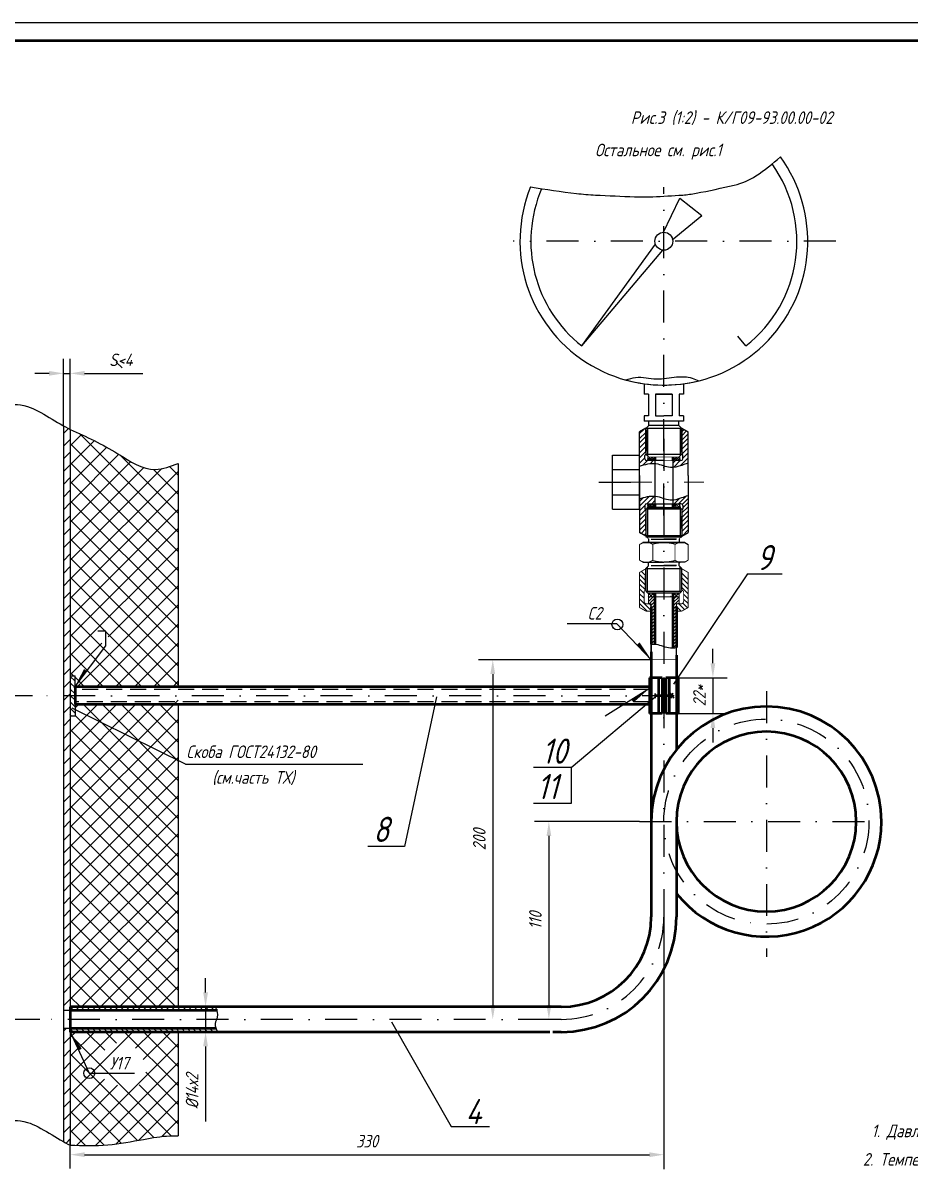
# Model space of a CAD drawing. Header units: inches. Extents: x 2365 to 4303, y 140 to 737.
# Drawn here: x 3893.4 to 4140, y 418 to 736.7 of the extents above; entities that cross this region are included whole.
import ezdxf

# ---------------------------------------------------------------- set-up
doc = ezdxf.new("R2010")
doc.units = ezdxf.units.IN
doc.header["$LTSCALE"] = 0.7
doc.header["$MEASUREMENT"] = 0
doc.linetypes.add('DASHDOT', pattern=[25.4, 12.7, -6.35, 0, -6.35])
doc.linetypes.add('HIDDEN', pattern=[9.525, 6.35, -3.175])
doc.styles.get("Standard").update_dxf_attribs({"font": 'romand.shx', "width": 0.8, "oblique": 15, "height": 3.5})
doc.dimstyles.get("Standard").update_dxf_attribs({"dimtxt": 3.5, "dimasz": 4, "dimexe": 4, "dimexo": 0, "dimgap": 2, "dimtad": 1, "dimdec": 0, "dimdsep": 46, "dimtxsty": 'Standard', "dimcen": 0.09, "dimadec": 0, "dimazin": 0, "dimtfac": 1, "dimtdec": 0, "dimtmove": 0, "dimatfit": 3, "dimfxl": 0, "dimtolj": 1, "dimtzin": 0, "dimlwd": 25, "dimlwe": 25, "dimarcsym": 0})

# ---------------------------------------------------------------- blocks, each defined once
blk = doc.blocks.new('*X142')
at = {"color": 0}
for p, q in [((599.41, 872.86), (600.06, 873.51)), ((611.41, 872.29), (612.63, 873.51)), ((599.41, 869.72), (601.41, 871.72)), ((599.41, 866.58), (601.41, 868.58)), ((611.41, 869.15), (613.41, 871.15)), ((611.41, 866.01), (613.41, 868.01)), ((599.41, 863.43), (601.41, 865.43)), ((599.41, 860.29), (601.41, 862.29)), ((611.41, 862.86), (613.41, 864.86)), ((611.41, 859.72), (613.41, 861.72)), ((599.41, 857.15), (601.41, 859.15)), ((599.41, 854.01), (601.41, 856.01)), ((611.41, 856.58), (613.41, 858.58)), ((611.41, 853.43), (613.41, 855.43)), ((599.41, 850.86), (601.41, 852.86)), ((599.41, 847.72), (601.41, 849.72)), ((611.41, 850.29), (613.41, 852.29)), ((611.41, 847.15), (613.41, 849.15)), ((601.06, 846.22), (601.41, 846.58))]:
    blk.add_line(p, q, dxfattribs=at)
blk = doc.blocks.new('*D162')
at = {"color": 0, "lineweight": 25}
for p, q in [((3944.15, 467.15), (3944.15, 471.15)), ((3947.57, 463.15), (3940.15, 463.15)), ((3944.15, 463.15), (3944.15, 456.15)), ((3947.6, 456.15), (3940.15, 456.15)), ((3944.15, 452.15), (3944.15, 431.26))]:
    blk.add_line(p, q, dxfattribs=at)
for points in [[(3943.48, 467.15), (3944.81, 467.15), (3944.15, 463.15)], [(3943.48, 452.15), (3944.81, 452.15), (3944.15, 456.15)]]:
    blk.add_solid(points, dxfattribs=at)
at = {"layer": 'DEFPOINTS', "color": 0, "lineweight": 25}
for p in [(3947.57, 463.15), (3944.15, 456.15), (3947.6, 456.15)]:
    blk.add_point(p, dxfattribs=at)
at = {"color": 0, "lineweight": 25, "insert": (3940.4, 439.7), "char_height": 3.5, "attachment_point": 5, "rotation": 90}
blk.add_mtext('\\A1;%%C14х2', dxfattribs=at)
blk = doc.blocks.new('*D168')
at = {"color": 0, "lineweight": 25}
for p, q in [((3904.64, 624.66), (3904.64, 643.25)), ((3906.53, 623.68), (3906.53, 643.25)), ((3900.64, 639.25), (3896.64, 639.25)), ((3904.64, 639.25), (3906.53, 639.25)), ((3910.53, 639.25), (3926.67, 639.25))]:
    blk.add_line(p, q, dxfattribs=at)
for points in [[(3900.64, 639.92), (3900.64, 638.59), (3904.64, 639.25)], [(3910.53, 639.92), (3910.53, 638.59), (3906.53, 639.25)]]:
    blk.add_solid(points, dxfattribs=at)
at = {"layer": 'DEFPOINTS', "color": 0, "lineweight": 25}
for p in [(3906.53, 639.25), (3904.64, 624.66), (3906.53, 623.68)]:
    blk.add_point(p, dxfattribs=at)
at = {"color": 0, "lineweight": 25, "insert": (3920.6, 643), "char_height": 3.5, "attachment_point": 5}
blk.add_mtext('\\A1;S<4', dxfattribs=at)
blk = doc.blocks.new('*D170')
at = {"color": 0, "lineweight": 25}
for p, q in [((3896, 549.65), (3885.99, 549.65)), ((3889.99, 545.65), (3889.99, 463.65)), ((3898.11, 459.65), (3885.99, 459.65))]:
    blk.add_line(p, q, dxfattribs=at)
for points in [[(3889.33, 545.65), (3890.66, 545.65), (3889.99, 549.65)], [(3889.33, 463.65), (3890.66, 463.65), (3889.99, 459.65)]]:
    blk.add_solid(points, dxfattribs=at)
at = {"layer": 'DEFPOINTS', "color": 0, "lineweight": 25}
for p in [(3896, 549.65), (3889.99, 459.65), (3898.11, 459.65)]:
    blk.add_point(p, dxfattribs=at)
at = {"color": 0, "lineweight": 25, "insert": (3886.24, 504.65), "char_height": 3.5, "attachment_point": 5, "rotation": 90}
blk.add_mtext('\\A1;180*', dxfattribs=at)
blk = doc.blocks.new('*D171')
at = {"color": 0, "lineweight": 25}
for p, q in [((4085.17, 558.65), (4085.17, 562.65)), ((4075.54, 554.65), (4089.17, 554.65)), ((4085.17, 554.65), (4085.17, 544.65)), ((4075.54, 544.65), (4089.17, 544.65)), ((4085.17, 540.65), (4085.17, 536.65))]:
    blk.add_line(p, q, dxfattribs=at)
for points in [[(4084.5, 558.65), (4085.83, 558.65), (4085.17, 554.65)], [(4084.5, 540.65), (4085.83, 540.65), (4085.17, 544.65)]]:
    blk.add_solid(points, dxfattribs=at)
at = {"layer": 'DEFPOINTS', "color": 0, "lineweight": 25}
for p in [(4075.54, 554.65), (4075.54, 544.65), (4085.17, 544.65)]:
    blk.add_point(p, dxfattribs=at)
at = {"color": 0, "lineweight": 25, "insert": (4081.42, 549.65), "char_height": 3.5, "attachment_point": 5, "rotation": 90}
blk.add_mtext('\\A1;22*', dxfattribs=at)
blk = doc.blocks.new('*D176')
at = {"color": 0, "lineweight": 25}
for p, q in [((4064.74, 514.65), (4035.57, 514.65)), ((4039.57, 510.65), (4039.57, 463.65)), ((4043.03, 459.65), (4035.57, 459.65))]:
    blk.add_line(p, q, dxfattribs=at)
for points in [[(4038.91, 510.65), (4040.24, 510.65), (4039.57, 514.65)], [(4038.91, 463.65), (4040.24, 463.65), (4039.57, 459.65)]]:
    blk.add_solid(points, dxfattribs=at)
at = {"layer": 'DEFPOINTS', "color": 0, "lineweight": 25}
for p in [(4064.74, 514.65), (4039.57, 459.65), (4043.03, 459.65)]:
    blk.add_point(p, dxfattribs=at)
at = {"color": 0, "lineweight": 25, "insert": (4035.82, 487.15), "char_height": 3.5, "attachment_point": 5, "rotation": 90}
blk.add_mtext('\\A1;110', dxfattribs=at)

msp = doc.modelspace()

# ---------------------------------------------------------------- hatches: boundary and pattern name
at = {"lineweight": 25}
h = msp.add_hatch(dxfattribs=at)
h.set_pattern_fill('ANSI31', color=256, scale=20, style=0)
h.set_pattern_definition([(45, (2223.0474, -634.7947), (-1.767767, 1.767767), [])])
edge = h.paths.add_edge_path()
edge.add_spline(control_points=[(3906.53, 623.68), (3905.93, 623.96), (3905.3, 624.29), (3904.64, 624.66)], knot_values=[104.934105, 104.934105, 104.934105, 104.934105, 108.256485, 108.256485, 108.256485, 108.256485], degree=3, periodic=0)
edge.add_line((3904.64, 624.66), (3904.64, 462.15))
edge.add_line((3904.64, 462.15), (3906.41, 462.15))
edge.add_line((3906.41, 462.15), (3906.53, 462.27))
edge.add_line((3906.53, 462.27), (3906.53, 623.68))
edge = h.paths.add_edge_path()
edge.add_line((3906.53, 457.05), (3906.43, 457.15))
edge.add_line((3906.43, 457.15), (3904.64, 457.15))
edge.add_line((3904.64, 457.15), (3904.64, 425.66))
edge.add_spline(control_points=[(3904.64, 425.66), (3905.3, 425.29), (3905.93, 424.96), (3906.53, 424.69)], knot_values=[104.934105, 104.934105, 104.934105, 104.934105, 108.256485, 108.256485, 108.256485, 108.256485], degree=3, periodic=0)
edge.add_line((3906.53, 424.69), (3906.53, 457.05))

# ---------------------------------------------------------------- linework, layer by layer
for p, q in [((4303.17, 736.67), (3463.17, 736.67)), ((4071.36, 678.33), (4075.97, 687.94)), ((4075.97, 687.94), (4082.07, 683.17)), ((4073.84, 676.39), (4082.07, 683.17)), ((4048.74, 646.89), (4069.17, 675.15)), ((4048.74, 646.89), (4071.28, 673.5)), ((4094.32, 646.89), (4092.07, 649.55)), ((4067.28, 633.45), (4066.03, 633.45)), ((4069.24, 633.45), (4069.24, 627.43)), ((4069.24, 633.45), (4073.82, 633.45)), ((4073.82, 633.45), (4069.24, 633.45)), ((4073.82, 633.45), (4073.82, 627.43)), ((4077.03, 633.45), (4075.78, 633.45)), ((4067.28, 627.45), (4066.03, 627.45)), ((4077.03, 625.99), (4066.03, 625.99)), ((4067.33, 624.74), (4066.53, 623.94)), ((4067.33, 624.74), (4067.33, 625.99)), ((4075.73, 625.99), (4067.33, 625.99)), ((4075.73, 624.74), (4067.33, 624.74)), ((4069.24, 627.43), (4071.53, 627.43)), ((4073.82, 627.43), (4071.53, 627.43)), ((4075.73, 624.74), (4075.73, 625.99)), ((4075.73, 624.74), (4076.53, 623.94)), ((4077.03, 627.45), (4075.78, 627.45)), ((4066.53, 623.99), (4076.53, 623.99)), ((4066.53, 623.94), (4066.53, 616.74)), ((4066.53, 623.94), (4066.53, 616.74)), ((4067.03, 623.19), (4067.03, 617.24)), ((4076.53, 623.94), (4076.53, 616.74)), ((4076.53, 623.94), (4076.53, 616.74)), ((4057.28, 601.49), (4057.28, 616.49)), ((4064.78, 601.49), (4064.78, 616.49)), ((4066.35, 616.56), (4066.53, 616.74)), ((4067.33, 615.99), (4066.53, 616.79)), ((4066.53, 616.79), (4076.53, 616.79)), ((4071.53, 614.99), (4066.78, 614.99)), ((4075.73, 615.99), (4076.53, 616.79)), ((4076.71, 616.56), (4076.48, 616.79)), ((4076.5, 616.77), (4076.53, 616.79)), ((4066.35, 601.42), (4066.53, 601.24)), ((4071.53, 601.99), (4066.78, 601.99)), ((4067.02, 601.96), (4076.02, 601.96)), ((4067.03, 601.49), (4067.03, 593.99)), ((4076.03, 601.49), (4076.03, 593.99)), ((4076.71, 601.42), (4076.48, 601.19)), ((4067.03, 593.49), (4067.05, 593.49)), ((4067.03, 593.49), (4067.05, 593.49)), ((4067.28, 593.24), (4067.28, 592.24)), ((4067.97, 593.15), (4071.53, 593.15)), ((4068.21, 593.15), (4074.95, 593.15)), ((4075.09, 593.15), (4071.53, 593.15)), ((4075.78, 593.24), (4075.78, 592.24)), ((4076.03, 593.49), (4076.01, 593.49)), ((4071.53, 592.24), (4065.73, 592.24)), ((4071.53, 592.24), (4077.33, 592.24)), ((4076.42, 592.24), (4076.28, 592.24)), ((4065.73, 586.74), (4071.53, 586.74)), ((4067.28, 585.74), (4067.28, 586.74)), ((4077.33, 586.74), (4071.53, 586.74)), ((4075.78, 585.74), (4075.78, 586.74)), ((4076.42, 586.74), (4076.28, 586.74)), ((4067.28, 585.74), (4066.53, 584.99)), ((4066.53, 579.74), (4066.53, 584.99)), ((4066.53, 584.99), (4076.52, 584.99)), ((4067.03, 585.49), (4067.05, 585.49)), ((4067.03, 579.24), (4067.03, 585.49)), ((4067.03, 585.49), (4067.05, 585.49)), ((4067.03, 578.71), (4067.03, 584.99)), ((4067.97, 585.83), (4071.53, 585.83)), ((4068.21, 585.83), (4074.95, 585.83)), ((4075.09, 585.83), (4071.53, 585.83)), ((4075.78, 585.74), (4076.53, 584.99)), ((4076.03, 585.49), (4076.01, 585.49)), ((4076.03, 579.25), (4076.03, 585.49)), ((4076.03, 578.71), (4076.03, 585.49)), ((4076.03, 579.24), (4076.03, 584.99)), ((4076.53, 579.74), (4076.53, 584.99)), ((4066.52, 578.71), (4067.02, 578.21)), ((4067.02, 578.24), (4076.02, 578.24)), ((4067.02, 578.24), (4076.02, 578.24)), ((4067.02, 578.24), (4076.02, 578.24)), ((4067.02, 578.24), (4076.02, 578.24)), ((4067.02, 578.24), (4076.02, 578.24)), ((4067.02, 578.24), (4076.02, 578.24)), ((4067.02, 578.24), (4076.02, 578.24)), ((4067.02, 578.21), (4076.02, 578.21)), ((4067.02, 578.21), (4076.02, 578.21)), ((4067.02, 578.21), (4076.02, 578.21)), ((4067.02, 578.21), (4076.02, 578.21)), ((4067.02, 578.21), (4076.02, 578.21)), ((4076.52, 578.71), (4076.02, 578.21)), ((4058.48, 569.58), (4044.67, 569.58)), ((4068.11, 559.54), (4058.48, 569.58)), ((3907.63, 551.8), (3916.44, 563.48)), ((4067.54, 551.68), (4055.2, 543.99)), ((3906.37, 456.39), (3911.76, 444.73)), ((3911.76, 444.73), (3924.35, 444.73))]:
    msp.add_line(p, q)
at = {"lineweight": 50}
for p, q in [((4298.17, 731.67), (3483.17, 731.67)), ((4066.53, 593.99), (4076.53, 593.99)), ((4069.03, 578.21), (4069.03, 563.97)), ((4074.03, 578.21), (4074.03, 562.93)), ((4068.03, 574.48), (4068.03, 563.98)), ((4075.03, 574.48), (4075.03, 563.07)), ((4068.03, 561.81), (4068.03, 514.65)), ((4075.03, 560.9), (4075.03, 534.62)), ((4067.54, 554.65), (4067.54, 544.65)), ((4071.04, 554.65), (4067.54, 554.65)), ((4075.54, 554.65), (4072.04, 554.65)), ((4075.54, 554.65), (4075.54, 544.65)), ((3907.87, 552.08), (3907.87, 547.19)), ((3991.46, 552.15), (3907.89, 552.15)), ((4067.54, 552.15), (3989.53, 552.15)), ((4073.77, 549.65), (4069.16, 549.65)), ((3991.46, 547.15), (3907.89, 547.15)), ((4067.54, 547.15), (3991.08, 547.15)), ((4071.04, 544.65), (4067.54, 544.65)), ((4075.54, 544.65), (4072.04, 544.65)), ((4068.03, 514.65), (4068.03, 488.15)), ((4075.03, 514.65), (4075.03, 488.15)), ((4068.03, 501.18), (4068.03, 488.15)), ((4075.03, 500.27), (4075.03, 488.15)), ((4039.88, 463.15), (3906.53, 463.15)), ((3947.24, 462.15), (3906.53, 462.15)), ((3947.42, 462.15), (3906.53, 462.15)), ((4043.03, 463.15), (4039.88, 463.15)), ((3947.02, 457.15), (3906.53, 457.15)), ((4039.88, 456.15), (3906.53, 456.15)), ((4043.03, 456.15), (4040.63, 456.15))]:
    msp.add_line(p, q, dxfattribs=at)
at = {"color": 0, "linetype": 'DASHDOT'}
msp.add_line((4071.53, 599.74), (4071.53, 691.01), dxfattribs=at)
at = {"linetype": 'DASHDOT'}
for p, q in [((4119.3, 675.99), (4029.61, 675.99)), ((4071.53, 621.03), (4071.53, 488.15)), ((4053.46, 608.99), (4066.5, 608.99)), ((4100.03, 550.93), (4100.03, 477.07)), ((4039.88, 459.65), (3898.11, 459.65))]:
    msp.add_line(p, q, dxfattribs=at)
at = {"lineweight": 25}
for p, q in [((3919.27, 642.34), (3920.94, 640.74)), ((3904.64, 624.66), (3904.64, 425.66)), ((3906.53, 623.68), (3906.53, 424.69)), ((3906.53, 619.12), (3909.64, 622.23)), ((3936.53, 595.06), (3909.09, 622.49)), ((4066.53, 623.99), (4064.78, 622.98)), ((4064.78, 610.86), (4064.78, 622.98)), ((4064.78, 610.86), (4064.78, 622.98)), ((4066.53, 617.53), (4066.53, 623.99)), ((4067.03, 623.99), (4067.03, 616.29)), ((4067.03, 617.64), (4067.03, 623.49)), ((4076.03, 623.99), (4076.03, 616.29)), ((4076.53, 617.32), (4076.53, 623.99)), ((4076.53, 623.99), (4078.28, 622.98)), ((4078.28, 610.86), (4078.28, 622.98)), ((3906.53, 613.82), (3913.22, 620.51)), ((3936.53, 589.75), (3906.53, 619.75)), ((3906.53, 608.51), (3916.7, 618.69)), ((4066.53, 617.61), (4066.53, 621.02)), ((4066.53, 617.62), (4066.53, 621.02)), ((4076.53, 617.62), (4076.53, 621.02)), ((3906.53, 603.21), (3920.06, 616.74)), ((3936.53, 600.36), (3920.29, 616.6)), ((4069.04, 614.99), (4069.04, 614.21)), ((4076.28, 614.99), (4075.85, 614.99)), ((3906.53, 597.91), (3923.35, 614.73)), ((3936.53, 584.45), (3906.53, 614.45)), ((3906.53, 592.6), (3926.97, 613.05)), ((3906.53, 587.3), (3932, 612.77)), ((3906.53, 582), (3936.53, 612)), ((3936.53, 605.66), (3929.65, 612.54)), ((3936.53, 610.97), (3934.14, 613.36)), ((3936.53, 614.15), (3936.53, 552.15)), ((4069.04, 614.21), (4069.04, 601.99)), ((4074.03, 614.9), (4074.03, 613.19)), ((4074.03, 613.19), (4074.03, 601.99)), ((3936.53, 579.15), (3906.53, 609.15)), ((4064.78, 610.86), (4064.78, 595)), ((4064.78, 610.86), (4064.78, 595)), ((4078.28, 610.86), (4078.28, 595)), ((3906.53, 576.69), (3936.53, 606.69)), ((3936.53, 573.84), (3906.53, 603.84)), ((4066.78, 602.99), (4075.91, 602.99)), ((4076.28, 602.99), (4075.85, 602.99)), ((3906.53, 571.39), (3936.53, 601.39)), ((4066.5, 601.56), (4076.7, 601.56)), ((4066.53, 601.49), (4066.53, 596.96)), ((4066.53, 601.49), (4066.53, 596.96)), ((4066.53, 601.49), (4066.53, 593.99)), ((4066.53, 596.12), (4066.53, 599.53)), ((4066.53, 596.13), (4066.53, 599.53)), ((4067.03, 600.44), (4067.03, 594.49)), ((4076.28, 601.99), (4075.85, 601.99)), ((4076.03, 600.44), (4076.03, 594.49)), ((4076.53, 601.24), (4076.53, 593.99)), ((4076.53, 596.13), (4076.53, 599.53)), ((3936.53, 568.54), (3906.53, 598.54)), ((3906.53, 566.09), (3936.53, 596.09)), ((3936.53, 563.24), (3906.53, 593.24)), ((4066.53, 593.99), (4064.78, 595)), ((4076.53, 593.99), (4078.28, 595)), ((3906.53, 560.78), (3936.53, 590.78)), ((3936.53, 557.93), (3906.53, 587.93)), ((3917.08, 566.03), (3936.53, 585.48)), ((4094.77, 583.49), (4074.17, 552.88)), ((4094.77, 583.49), (4104.44, 583.49)), ((3936.53, 552.63), (3906.53, 582.63)), ((3907.87, 551.52), (3936.53, 580.18)), ((3931.71, 552.15), (3906.53, 577.33)), ((3913.8, 552.15), (3936.53, 574.87)), ((3926.4, 552.15), (3906.53, 572.02)), ((3916.44, 567.59), (3914.17, 567.59)), ((3916.44, 563.48), (3916.44, 567.59)), ((3919.11, 552.15), (3936.53, 569.57)), ((4068.13, 559.65), (4068.13, 570.06)), ((4075.03, 559.55), (4075.03, 570.06)), ((3921.1, 552.15), (3906.53, 566.72)), ((3906.53, 555.48), (3915.34, 564.29)), ((3924.41, 552.15), (3936.53, 564.27)), ((3915.8, 552.15), (3906.53, 561.42)), ((3929.71, 552.15), (3936.53, 558.96)), ((4068.03, 559.65), (4019.98, 559.65)), ((3907.44, 555.2), (3906.53, 556.11)), ((3906.53, 555.2), (3907.89, 555.2)), ((3906.53, 555.2), (3906.53, 544.09)), ((3907.89, 553.64), (3906.53, 555)), ((3907.89, 552.15), (3907.89, 555.2)), ((3910.49, 552.15), (3907.89, 554.75)), ((4023.98, 555.65), (4023.98, 463.65)), ((4071.53, 554.67), (4071.53, 543.4)), ((3908.06, 551.7), (3906.53, 553.23)), ((3907.87, 550.12), (3906.53, 551.46)), ((3935.02, 552.15), (3936.53, 553.66)), ((3906.58, 549.65), (3906.53, 549.7)), ((3906.53, 518.36), (3936.53, 548.36)), ((3907.87, 548.36), (3906.58, 549.65)), ((4008.29, 549.36), (3999.46, 507.7)), ((4045.77, 529.65), (4069.61, 549.74)), ((4071.18, 549.65), (4071.04, 549.79)), ((3907.89, 546.57), (3906.53, 547.93)), ((3906.53, 539.57), (3914.11, 547.15)), ((3906.53, 534.27), (3919.41, 547.15)), ((3906.53, 528.96), (3924.71, 547.15)), ((3906.53, 523.66), (3930.02, 547.15)), ((3907.89, 544.8), (3906.53, 546.16)), ((3938.52, 530.65), (3907.05, 546.22)), ((3907.89, 546.24), (3908.8, 547.15)), ((3907.89, 547.15), (3907.89, 544.09)), ((3936.53, 520.81), (3910.19, 547.15)), ((3936.53, 526.11), (3915.49, 547.15)), ((3936.53, 531.42), (3920.8, 547.15)), ((3936.53, 536.72), (3926.1, 547.15)), ((3936.53, 542.02), (3931.4, 547.15)), ((3936.53, 547.15), (3936.53, 463.15)), ((3906.83, 544.09), (3906.53, 544.39)), ((3906.53, 544.09), (3907.89, 544.09)), ((3906.53, 513.05), (3936.53, 543.05)), ((3936.53, 515.51), (3907.89, 544.14)), ((4071.53, 543.4), (4071.53, 543.59)), ((3936.53, 510.2), (3906.53, 540.2)), ((3906.53, 507.75), (3936.53, 537.75)), ((3936.53, 504.9), (3906.53, 534.9)), ((3906.53, 502.45), (3936.53, 532.45)), ((3936.53, 499.6), (3906.53, 529.6)), ((3938.52, 530.65), (3987.82, 530.65)), ((4045.77, 529.65), (4035.26, 529.65)), ((4045.77, 529.65), (4045.77, 519.65)), ((3906.53, 497.14), (3936.53, 527.14)), ((3936.53, 494.29), (3906.53, 524.29)), ((3906.53, 491.84), (3936.53, 521.84)), ((4045.77, 519.65), (4035.26, 519.65)), ((3936.53, 488.99), (3906.53, 518.99)), ((3906.53, 486.54), (3936.53, 516.54)), ((3936.53, 483.69), (3906.53, 513.69)), ((3906.53, 481.23), (3936.53, 511.23)), ((3936.53, 478.38), (3906.53, 508.38)), ((3999.46, 507.7), (3989.29, 507.7)), ((3906.53, 475.93), (3936.53, 505.93)), ((3936.53, 473.08), (3906.53, 503.08)), ((3906.53, 470.63), (3936.53, 500.63)), ((3936.53, 467.78), (3906.53, 497.78)), ((3906.53, 465.32), (3936.53, 495.32)), ((3935.85, 463.15), (3906.53, 492.47)), ((3909.66, 463.15), (3936.53, 490.02)), ((4071.53, 488.15), (4071.53, 418.05)), ((3930.55, 463.15), (3906.53, 487.17)), ((3914.96, 463.15), (3936.53, 484.72)), ((3925.25, 463.15), (3906.53, 481.87)), ((3920.26, 463.15), (3936.53, 479.41)), ((3919.94, 463.15), (3906.53, 476.56)), ((3925.57, 463.15), (3936.53, 474.11)), ((3914.64, 463.15), (3906.53, 471.26)), ((3930.87, 463.15), (3936.53, 468.81)), ((3909.34, 463.15), (3906.53, 465.96)), ((3906.53, 462.15), (3904.64, 462.15)), ((3906.41, 462.15), (3906.52, 462.26)), ((3936.17, 463.15), (3936.53, 463.5)), ((3906.53, 458.73), (3906.53, 460.44)), ((3995.87, 459.02), (4012.44, 429.85)), ((3906.53, 457.15), (3904.64, 457.15)), ((3906.53, 454.72), (3907.96, 456.15)), ((3906.53, 449.41), (3913.26, 456.15)), ((3906.53, 444.11), (3918.57, 456.15)), ((3906.53, 438.81), (3923.87, 456.15)), ((3916.1, 451.08), (3911.03, 456.15)), ((3919.42, 453.06), (3916.34, 456.15)), ((3936.53, 441.26), (3921.64, 456.15)), ((3924.66, 451.64), (3929.17, 456.15)), ((3926.81, 448.48), (3934.48, 456.15)), ((3936.53, 446.56), (3926.94, 456.15)), ((3936.53, 451.87), (3932.25, 456.15)), ((3936.53, 456.15), (3936.53, 427.25)), ((3934.59, 427.29), (3906.53, 455.35)), ((3908.27, 424.64), (3936.53, 452.9)), ((3929.76, 426.81), (3906.53, 450.05)), ((3913.55, 424.62), (3936.53, 447.59)), ((3925.27, 426.01), (3906.53, 444.74)), ((3906.53, 433.5), (3916.02, 443)), ((3936.53, 435.96), (3927.53, 444.95)), ((3906.53, 428.2), (3919.68, 441.35)), ((3919.27, 425.04), (3936.53, 442.29)), ((3936.53, 430.65), (3925.71, 441.47)), ((3920.73, 425.24), (3906.53, 439.44)), ((3925.61, 426.07), (3936.53, 436.99)), ((3915.95, 424.72), (3906.53, 434.14)), ((3931.95, 427.11), (3936.53, 431.68)), ((3910.76, 424.6), (3906.53, 428.83)), ((4012.44, 429.85), (4023.09, 429.85)), ((3906.53, 418.2), (3906.53, 426.05)), ((3910.53, 422.05), (4067.53, 422.05))]:
    msp.add_line(p, q, dxfattribs=at)
at = {"linetype": 'Continuous'}
for p, q in [((4066.03, 636.37), (4066.03, 633.45)), ((4077.03, 636.37), (4077.03, 633.45)), ((4067.28, 633.45), (4067.28, 627.45)), ((4075.78, 633.45), (4075.78, 627.45)), ((4066.03, 627.45), (4066.03, 625.99)), ((4077.03, 627.45), (4077.03, 625.99)), ((4057.28, 616.49), (4064.78, 616.49)), ((4057.28, 612.49), (4064.78, 612.49)), ((4057.28, 605.49), (4064.78, 605.49)), ((4057.28, 601.49), (4064.78, 601.49)), ((4065.73, 592.24), (4071.53, 592.24)), ((4065.73, 592.24), (4071.53, 592.24)), ((4077.33, 592.24), (4071.53, 592.24)), ((4066.52, 578.71), (4076.53, 578.71))]:
    msp.add_line(p, q, dxfattribs=at)
at = {"color": 0, "lineweight": 25}
for p, q in [((4064.78, 622.49), (4065.95, 623.66)), ((4064.78, 622.84), (4065.1, 623.17)), ((4064.78, 621.1), (4066.53, 622.85)), ((4064.78, 619.91), (4066.53, 621.66)), ((4076.53, 623.82), (4076.64, 623.93)), ((4076.53, 622.97), (4077.1, 623.54)), ((4076.53, 621.92), (4077.84, 623.23)), ((4076.53, 620.69), (4078.28, 622.44)), ((4064.78, 618.52), (4066.53, 620.27)), ((4064.78, 617.18), (4066.53, 618.93)), ((4076.5, 616.77), (4078.28, 618.55)), ((4076.53, 619.5), (4078.28, 621.25)), ((4076.53, 618.15), (4078.28, 619.9)), ((4064.78, 615.74), (4066.53, 617.49)), ((4064.78, 614.3), (4066.28, 615.8)), ((4065.68, 613.72), (4066.95, 614.99)), ((4066.46, 617.51), (4066.53, 617.58)), ((4067.78, 614.19), (4068.58, 614.99)), ((4074.03, 614.3), (4075.72, 615.99)), ((4074.3, 613.18), (4076.11, 614.99)), ((4076.14, 613.61), (4078.28, 615.75)), ((4076.78, 615.66), (4078.28, 617.16)), ((4064.78, 602.31), (4067.57, 605.1)), ((4064.78, 603.65), (4065.85, 604.72)), ((4064.78, 601), (4066.28, 602.5)), ((4066.77, 602.99), (4068.93, 605.14)), ((4068.16, 602.99), (4069.04, 603.87)), ((4074.03, 603.82), (4074.33, 604.12)), ((4074.37, 602.99), (4075.84, 604.46)), ((4075.6, 602.99), (4077.76, 605.15)), ((4076.65, 602.83), (4078.28, 604.46)), ((4076.78, 601.86), (4078.28, 603.36)), ((4064.78, 599.61), (4066.47, 601.3)), ((4064.78, 598.42), (4066.53, 600.17)), ((4076.45, 600.35), (4078.28, 602.18)), ((4076.53, 599.2), (4078.28, 600.95)), ((4076.53, 598.01), (4078.28, 599.76)), ((4064.78, 597.03), (4066.53, 598.78)), ((4064.78, 595.69), (4066.53, 597.44)), ((4065.2, 594.76), (4066.53, 596.09)), ((4076.53, 596.66), (4078.28, 598.41)), ((4076.53, 595.31), (4078.28, 597.06)), ((4064.78, 595.14), (4065.1, 594.81)), ((4066.05, 594.27), (4066.53, 594.74)), ((4076.53, 594.16), (4076.64, 594.05)), ((4076.59, 594.03), (4078.28, 595.72))]:
    msp.add_line(p, q, dxfattribs=at)
at = {"lineweight": 15}
for p, q in [((4066.53, 623.99), (4076.53, 623.99)), ((4066.53, 593.99), (4076.53, 593.99))]:
    msp.add_line(p, q, dxfattribs=at)
at = {"color": 0, "linetype": 'ByBlock', "lineweight": 25}
for p, q in [((4066.53, 617.53), (4066.53, 620.75)), ((4066.53, 601.49), (4066.53, 597.23)), ((4066.53, 595.55), (4066.53, 599.26))]:
    msp.add_line(p, q, dxfattribs=at)
at = {"color": 0, "linetype": 'ByBlock'}
for p, q in [((4066.28, 615.49), (4066.28, 616.39)), ((4076.78, 615.49), (4076.78, 616.39)), ((4066.28, 602.49), (4066.28, 601.59)), ((4076.78, 602.49), (4076.78, 601.59)), ((4066.4, 579.05), (4066.4, 582.86)), ((4076.53, 579.15), (4076.53, 582.86)), ((4068.03, 559.65), (4068.03, 567.32)), ((4075.03, 559.65), (4075.03, 567.32))]:
    msp.add_line(p, q, dxfattribs=at)
at = {"color": 0}
for p, q in [((4067.03, 615.31), (4067.71, 615.99)), ((4067.03, 615.98), (4067.03, 615.99)), ((4067.72, 614.99), (4067.03, 615.68)), ((4067.05, 614.99), (4067.03, 615.01)), ((4067.38, 614.99), (4068.38, 615.99)), ((4068.4, 614.99), (4067.4, 615.99)), ((4068.06, 614.99), (4069.06, 615.99)), ((4069.07, 614.99), (4068.07, 615.99)), ((4068.73, 614.99), (4069.03, 615.29)), ((4069.03, 615.7), (4068.74, 615.99)), ((4074.03, 615.58), (4074.44, 615.99)), ((4074.46, 614.99), (4074.03, 615.42)), ((4074.12, 614.99), (4075.12, 615.99)), ((4075.13, 614.99), (4074.13, 615.99)), ((4075.8, 614.99), (4074.8, 615.99)), ((4075.46, 614.99), (4076.03, 615.56)), ((4076.03, 615.44), (4075.48, 615.99)), ((4067.03, 602.31), (4067.71, 602.99)), ((4067.03, 602.98), (4067.03, 602.99)), ((4067.72, 601.99), (4067.03, 602.68)), ((4067.38, 601.99), (4068.38, 602.99)), ((4068.4, 601.99), (4067.4, 602.99)), ((4068.06, 601.99), (4069.06, 602.99)), ((4069.07, 601.99), (4068.07, 602.99)), ((4068.73, 601.99), (4069.03, 602.29)), ((4069.03, 602.7), (4068.74, 602.99)), ((4074.03, 602.58), (4074.44, 602.99)), ((4074.46, 601.99), (4074.03, 602.42)), ((4074.12, 601.99), (4075.12, 602.99)), ((4075.13, 601.99), (4074.13, 602.99)), ((4075.8, 601.99), (4074.8, 602.99)), ((4075.46, 601.99), (4076.03, 602.56)), ((4076.03, 602.44), (4075.48, 602.99)), ((4067.05, 601.99), (4067.03, 602.01)), ((4066.53, 581.61), (4064.78, 583.36)), ((4066.53, 582.96), (4065.28, 584.2)), ((4078.28, 581.99), (4076.53, 583.74)), ((4066.53, 580.27), (4064.78, 582.02)), ((4066.4, 579.05), (4064.78, 580.67)), ((4066.53, 582.96), (4066.42, 583.07)), ((4078.28, 580.64), (4076.53, 582.39)), ((4078.28, 579.29), (4076.53, 581.04)), ((4066.03, 578.07), (4064.78, 579.32)), ((4066.03, 576.72), (4064.78, 577.97)), ((4067.83, 578.21), (4067.28, 577.66)), ((4068.3, 577.15), (4067.28, 578.17)), ((4067.4, 577.15), (4067.28, 577.27)), ((4068.56, 577.15), (4067.28, 575.86)), ((4067.67, 577.15), (4067.28, 576.76)), ((4069.03, 576.72), (4067.46, 575.15)), ((4068.72, 578.21), (4067.67, 577.15)), ((4069.2, 577.15), (4068.14, 578.21)), ((4069.03, 577.61), (4068.56, 577.15)), ((4069.53, 577.22), (4069.46, 577.15)), ((4073.52, 577.15), (4073.39, 577.27)), ((4074.84, 578.21), (4073.78, 577.15)), ((4074.41, 577.15), (4074.03, 577.53)), ((4075.75, 577.15), (4074.03, 575.43)), ((4074.85, 577.15), (4074.03, 576.33)), ((4075.31, 577.15), (4074.25, 578.21)), ((4075.64, 578.11), (4074.68, 577.15)), ((4075.64, 577.71), (4075.15, 578.21)), ((4075.64, 577.22), (4075.58, 577.15)), ((4078.28, 577.95), (4076.53, 579.7)), ((4078.28, 576.6), (4077.03, 577.85)), ((4068.03, 573.33), (4064.78, 576.58)), ((4066.91, 573.1), (4064.78, 575.23)), ((4068.03, 574.72), (4067.61, 575.15)), ((4069.03, 575.82), (4068.03, 574.82)), ((4069.03, 574.92), (4068.03, 573.92)), ((4069.03, 574.02), (4068.03, 573.02)), ((4075.78, 576.28), (4074.03, 574.53)), ((4075.03, 574.63), (4074.03, 573.63)), ((4075.03, 573.74), (4074.03, 572.74)), ((4076.34, 573.15), (4075.03, 574.46)), ((4075.78, 575.38), (4075.54, 575.15)), ((4077.26, 573.57), (4075.69, 575.15)), ((4078.12, 574.07), (4076.8, 575.39)), ((4078.28, 575.25), (4077.03, 576.5)), ((4069.03, 573.12), (4068.03, 572.12)), ((4069.03, 572.23), (4068.03, 571.23)), ((4069.03, 571.33), (4068.03, 570.33)), ((4069.03, 570.43), (4068.03, 569.43)), ((4075.03, 572.84), (4074.03, 571.84)), ((4075.03, 571.94), (4074.03, 570.94)), ((4075.03, 571.04), (4074.03, 570.04)), ((4069.03, 569.53), (4068.03, 568.53)), ((4069.03, 568.63), (4068.03, 567.63)), ((4069.03, 567.74), (4068.03, 566.74)), ((4075.03, 570.14), (4074.03, 569.14)), ((4075.03, 569.25), (4074.03, 568.25)), ((4075.03, 568.35), (4074.03, 567.35)), ((4075.03, 567.45), (4074.03, 566.45)), ((4069.03, 566.84), (4068.03, 565.84)), ((4069.03, 565.94), (4068.03, 564.94)), ((4069.03, 565.04), (4068.03, 564.04)), ((4069.03, 564.14), (4068.87, 563.99)), ((4075.03, 566.55), (4074.03, 565.55)), ((4075.03, 565.65), (4074.03, 564.65)), ((4075.03, 564.76), (4074.03, 563.76)), ((4075.03, 563.86), (4074.03, 562.86)), ((4069.03, 559.65), (4069.02, 559.65)), ((3906.64, 463.01), (3907.51, 462.15)), ((3908.08, 463.15), (3909.08, 462.15)), ((3908.77, 462.33), (3908.95, 462.15)), ((3909.52, 463.15), (3910.52, 462.15)), ((3911.1, 463.15), (3912.1, 462.15)), ((3912.67, 463.15), (3913.67, 462.15)), ((3914.24, 463.15), (3915.24, 462.15)), ((3915.81, 463.15), (3916.81, 462.15)), ((3917.38, 463.15), (3918.38, 462.15)), ((3918.95, 463.15), (3919.95, 462.15)), ((3920.52, 463.15), (3921.52, 462.15)), ((3922.1, 463.15), (3922.42, 462.83)), ((3933.9, 462.33), (3934.08, 462.15)), ((3934.65, 463.15), (3935.65, 462.15)), ((3936.22, 463.15), (3937.22, 462.15)), ((3937.8, 463.15), (3938.8, 462.15)), ((3939.37, 463.15), (3940.37, 462.15)), ((3940.94, 463.15), (3941.94, 462.15)), ((3942.51, 463.15), (3943.51, 462.15)), ((3944.08, 463.15), (3945.08, 462.15)), ((3945.65, 463.15), (3946.65, 462.15)), ((3906.43, 457.15), (3907.46, 456.12)), ((3908.03, 457.12), (3909.03, 456.12)), ((3909.6, 457.12), (3910.6, 456.12)), ((3911.17, 457.12), (3912.17, 456.12)), ((3912.75, 457.12), (3913.75, 456.12)), ((3914.32, 457.12), (3915.32, 456.12)), ((3915.89, 457.12), (3916.89, 456.12)), ((3917.46, 457.12), (3918.46, 456.12)), ((3919.03, 457.12), (3920.03, 456.12)), ((3920.6, 457.12), (3921.57, 456.15)), ((3934.37, 457.15), (3935.37, 456.15)), ((3935.94, 457.15), (3936.94, 456.15)), ((3937.51, 457.15), (3938.51, 456.15)), ((3939.08, 457.15), (3940.08, 456.15)), ((3940.65, 457.15), (3941.65, 456.15)), ((3942.22, 457.15), (3943.22, 456.15)), ((3943.8, 457.15), (3944.8, 456.15)), ((3945.37, 457.15), (3946.37, 456.15)), ((3946.94, 457.15), (3947.08, 457.01))]:
    msp.add_line(p, q, dxfattribs=at)
at = {"linetype": 'Continuous', "lineweight": 50}
for p, q in [((4069.03, 615.96), (4069.03, 614.91)), ((4074.03, 615.96), (4074.03, 614.91)), ((4069.03, 602.96), (4069.03, 601.91)), ((4074.03, 602.96), (4074.03, 601.91)), ((4070.04, 554.65), (4070.04, 544.65)), ((4071.04, 554.65), (4071.04, 544.65)), ((4072.04, 554.65), (4072.04, 544.65)), ((4073.04, 554.65), (4073.04, 544.65)), ((3906.53, 463.16), (3906.53, 456.15))]:
    msp.add_line(p, q, dxfattribs=at)
at = {"linetype": 'DASHDOT', "lineweight": 15}
msp.add_line((4059.28, 608.99), (4082.66, 608.99), dxfattribs=at)
at = {"linetype": 'HIDDEN', "lineweight": 25}
for p, q in [((4068.01, 554.58), (4068.01, 544.69)), ((4075.01, 554.69), (4075.01, 544.4)), ((3987.66, 551.35), (3907.87, 551.35)), ((4067.54, 551.35), (3989.78, 551.35)), ((3988.9, 547.95), (3907.87, 547.95)), ((4067.54, 547.95), (3991.01, 547.95))]:
    msp.add_line(p, q, dxfattribs=at)
at = {"linetype": 'DASHDOT', "lineweight": 25}
for p, q in [((4074.39, 549.65), (3896, 549.65)), ((4064.74, 514.65), (4135.87, 514.65))]:
    msp.add_line(p, q, dxfattribs=at)
at = {"lineweight": 35}
for p, q in [((4069.16, 550.26), (4069.16, 548.96)), ((4073.29, 550.32), (4074.26, 548.95)), ((4074.03, 550.37), (4073.49, 548.95))]:
    msp.add_line(p, q, dxfattribs=at)
for points, format in [([(4034.49, 691.08, 0.013394), (4047.26, 689.26, 0.016574), (4052.51, 688.83, 0.001321), (4063.41, 688.33, 0.008072), (4065.19, 688.28, 0.014627), (4068.43, 688.34, 0.005666), (4076.77, 688.83, 0.02993), (4080.49, 689.32, 0.010306), (4091.11, 691.59, 0.087156), (4097.11, 694.16, 0.042129), (4103.91, 699.47)], "xyb"), ([(4068.11, 559.54, 0, 1, 0), (4064.4, 564.12, 1, 1, 0)], "xyseb"), ([(3907.63, 551.8, 0, 1, 0), (3910.78, 556.79, 1, 1, 0)], "xyseb"), ([(4067.54, 551.68, 0, 1, 0), (4062.81, 548.16, 1, 1, 0)], "xyseb"), ([(3906.37, 456.39, 0, 1, 0), (3909.28, 451.26, 1, 1, 0)], "xyseb")]:
    msp.add_lwpolyline(points, format=format)
at = {"linetype": 'Continuous', "const_width": 0.25}
for points in [[(4067.03, 615.99), (4067.03, 614.99)], [(4067.03, 615.99), (4067.03, 614.99)], [(4076.03, 615.99), (4076.03, 614.99)], [(4076.03, 615.99), (4076.03, 614.99)], [(4067.03, 602.99), (4067.03, 601.99)], [(4067.03, 602.99), (4067.03, 601.99)], [(4076.03, 602.99), (4076.03, 601.99)], [(4076.03, 602.99), (4076.03, 601.99)], [(4066.53, 601.49), (4071.52, 601.49)], [(4076.53, 601.49), (4071.53, 601.49)], [(4066.53, 578.71), (4071.52, 578.71)], [(4076.53, 578.71), (4071.53, 578.71)]]:
    msp.add_lwpolyline(points, dxfattribs=at)
at = {"const_width": 0.25}
for points in [[(4067.03, 615.99), (4076.03, 615.99)], [(4067.03, 615.99), (4076.03, 615.99)], [(4067.03, 615.99), (4076.03, 615.99)], [(4067.03, 614.99), (4076.03, 614.99)], [(4067.03, 602.99), (4076.03, 602.99)], [(4067.03, 602.99), (4076.03, 602.99)], [(4067.03, 602.99), (4076.03, 602.99)], [(4066.53, 601.5), (4067.02, 601.99)], [(4066.53, 601.49), (4066.53, 593.99)], [(4067.02, 601.99), (4076.02, 601.99)], [(4067.03, 601.99), (4076.03, 601.99)], [(4076.52, 601.49), (4076.02, 601.99)], [(4076.53, 601.49), (4076.53, 593.99)], [(4067.21, 593.31), (4066.53, 593.99)], [(4067.28, 593.14), (4067.28, 592.74)], [(4075.78, 593.14), (4075.78, 592.74)], [(4075.78, 593.14), (4075.78, 592.74)], [(4075.85, 593.31), (4076.53, 593.99)], [(4065.73, 592.24), (4064.78, 591.69)], [(4064.78, 587.29), (4064.78, 591.69)], [(4065.73, 592.24), (4071.53, 592.24)], [(4068.44, 587.22), (4068.44, 591.77)], [(4077.33, 592.24), (4071.53, 592.24)], [(4074.62, 587.22), (4074.62, 591.77)], [(4077.33, 592.24), (4078.28, 591.69)], [(4077.33, 592.24), (4078.28, 591.69)], [(4078.28, 587.29), (4078.28, 591.69)], [(4078.28, 587.29), (4078.28, 590.69)], [(4065.73, 586.74), (4064.78, 587.29)], [(4071.53, 586.74), (4065.73, 586.74)], [(4067.28, 585.84), (4067.28, 586.24)], [(4071.53, 586.74), (4077.33, 586.74)], [(4075.78, 585.84), (4075.78, 586.24)], [(4075.78, 585.84), (4075.78, 586.24)], [(4077.33, 586.74), (4076.28, 586.74)], [(4077.33, 586.74), (4078.28, 587.29)], [(4077.33, 586.74), (4078.28, 587.29)], [(4066.6, 584.97), (4064.78, 583.91)], [(4064.78, 574.16), (4064.78, 583.91)], [(4067.21, 585.67), (4066.53, 584.99)], [(4066.53, 578.71), (4066.53, 584.99)], [(4066.53, 584.99), (4071.53, 584.99)], [(4076.53, 584.99), (4071.53, 584.99)], [(4075.85, 585.67), (4076.53, 584.99)], [(4075.85, 585.67), (4076.53, 584.99)], [(4076.45, 584.97), (4078.28, 583.91)], [(4076.53, 579.73), (4076.53, 584.99)], [(4076.53, 578.71), (4076.53, 584.99)], [(4078.28, 574.16), (4078.28, 583.99)], [(4066.03, 575.95), (4066.03, 578.46)], [(4066.18, 578.82), (4066.53, 579.17)], [(4066.53, 578.7), (4067.02, 578.21)], [(4067.02, 578.21), (4076.02, 578.21)], [(4067.28, 575.15), (4067.28, 578.21)], [(4067.28, 577.15), (4075.78, 577.15)], [(4075.78, 575.15), (4075.78, 578.21)], [(4076.52, 578.71), (4076.02, 578.21)], [(4076.53, 578.7), (4076.04, 578.21)], [(4076.88, 578.8), (4076.53, 579.15)], [(4077.03, 575.95), (4077.03, 578.46)], [(4066.53, 573.15), (4064.78, 574.16)], [(4066.83, 575.15), (4068.03, 575.15)], [(4067.28, 575.15), (4068.03, 575.15)], [(4068.03, 559.65), (4068.03, 575.21)], [(4075.03, 559.65), (4075.03, 575.21)], [(4075.03, 575.15), (4075.78, 575.15)], [(4075.03, 575.15), (4076.23, 575.15)], [(4076.52, 573.15), (4078.28, 574.16)], [(4066.53, 573.15), (4068.03, 573.15)], [(4075.03, 573.15), (4076.52, 573.15)], [(4075.03, 559.65), (4068.03, 559.65)], [(4075.03, 559.65), (4068.03, 559.65)], [(4068.03, 559.65), (4075.03, 559.65)], [(4068.03, 559.65), (4075.03, 559.65)]]:
    msp.add_lwpolyline(points, dxfattribs=at)
for points in [[(4067.28, 592.74, -0.414214), (4066.78, 592.24, -0.414214)], [(4067.21, 593.31, -0.198912), (4067.28, 593.14, -0.198912)], [(4075.85, 593.31, 0.198912), (4075.78, 593.14, 0.198912)], [(4075.78, 593.14, -0.198912), (4075.85, 593.31, -0.198912)], [(4075.78, 592.74, 0.414214), (4076.28, 592.24, 0.414214)], [(4076.28, 592.24, -0.414214), (4075.78, 592.74, -0.414214)], [(4068.44, 591.66, 0.337742), (4064.78, 591.62, 0.337742)], [(4071.53, 592.17, 0.065251), (4068.44, 591.77, 0.065251)], [(4071.53, 592.17, -0.065251), (4074.62, 591.77, -0.065251)], [(4074.62, 591.66, -0.337742), (4078.28, 591.62, -0.337742)], [(4064.78, 587.36, 0.337742), (4068.44, 587.32, 0.337742)], [(4067.28, 586.24, 0.414214), (4066.78, 586.74, 0.414214)], [(4068.44, 587.22, 0.065251), (4071.53, 586.81, 0.065251)], [(4074.62, 587.22, -0.065251), (4071.53, 586.81, -0.065251)], [(4078.28, 587.36, -0.337742), (4074.62, 587.32, -0.337742)], [(4075.78, 586.24, -0.414214), (4076.28, 586.74, -0.414214)], [(4076.28, 586.74, 0.414214), (4075.78, 586.24, 0.414214)], [(4067.21, 585.67, 0.198912), (4067.28, 585.84, 0.198912)], [(4075.85, 585.67, -0.198912), (4075.78, 585.84, -0.198912)], [(4075.78, 585.84, 0.198912), (4075.85, 585.67, 0.198912)], [(4066.18, 578.82, 0.198912), (4066.03, 578.46, 0.198912)], [(4077.03, 578.46, 0.198912), (4076.88, 578.82, 0.198912)], [(4066.03, 575.95, 0.414214), (4066.83, 575.15, 0.414214)], [(4076.23, 575.15, 0.414214), (4077.03, 575.95, 0.414214)]]:
    msp.add_lwpolyline(points, format="xyb", dxfattribs=at)
for centre, radius in [((4071.53, 675.99), 2.5), ((4058.61, 569.45), 1.5), ((3911.82, 444.7), 1.5)]:
    msp.add_circle(centre, radius)
at = {"linetype": 'DASHDOT'}
msp.add_circle((4100.03, 514.65), 28.5, dxfattribs=at)
for centre, radius, start, end in [((4071.53, 675.99), 40, 157.8307, 35.942), ((4071.53, 675.99), 36.97, 308.0652, 35.5167), ((4071.53, 675.99), 36.97, 156.7528, 231.9348), ((4071.53, 675.99), 40, 254.7156, 284.0139), ((4066.53, 616.39), 0.25, 135, 180), ((4066.78, 615.49), 0.5, 180, 270), ((4076.28, 615.49), 0.5, 270, 0), ((4076.53, 616.39), 0.25, 0, 45), ((4066.78, 602.49), 0.5, 90, 180), ((4076.28, 602.49), 0.5, 0, 90), ((4066.53, 601.59), 0.25, 180, 225), ((4076.53, 601.59), 0.25, 315, 0), ((4076.42, 589.24), 3.02, 51.9873, 90)]:
    msp.add_arc(centre, radius, start, end)
at = {"lineweight": 50}
for centre, radius, start, end in [((4100.03, 514.65), 32, 0, 180), ((4100.03, 514.65), 25, 0, 180), ((4100.03, 514.65), 25, 180, 0), ((4100.03, 514.65), 32, 218.6248, 0), ((4043.03, 488.15), 25, 270, 0), ((4043.03, 488.15), 32, 270, 0)]:
    msp.add_arc(centre, radius, start, end, dxfattribs=at)
at = {"linetype": 'DASHDOT', "lineweight": 25}
msp.add_arc((4043.03, 488.15), 28.5, 270, 0, dxfattribs=at)
at = {"lineweight": 25}
for points, knots in [([(4060.98, 637.41), (4061.88, 637.74), (4064.63, 638.65), (4069.45, 637.23), (4074.61, 638.42), (4078.64, 638.35), (4080.61, 637.42), (4081.22, 637.18)], [1.171531, 1.171531, 1.171531, 1.171531, 6.786238, 18.426871, 29.615028, 38.293205, 42.151372, 42.151372, 42.151372, 42.151372]), ([(3852.76, 630.21), (3855.35, 631.64), (3864.49, 636.13), (3879.5, 625), (3892.2, 633.56), (3903.06, 625.28), (3906.53, 623.68)], [3.019943, 3.019943, 3.019943, 3.019943, 20.046266, 62.734078, 88.956862, 108.256485, 108.256485, 108.256485, 108.256485]), ([(3906.53, 623.68), (3910.94, 621.64), (3918.7, 618.06), (3928.44, 611.06), (3934.41, 613.47), (3936.53, 614.15)], [0, 0, 0, 0, 14.891512, 26.186637, 32.518252, 32.518252, 32.518252, 32.518252]), ([(4064.78, 613.42), (4066.3, 613.95), (4069.18, 614.78), (4073.05, 612.71), (4076.08, 613.53), (4077.72, 614.21), (4078.28, 614.36)], [1.483773, 1.483773, 1.483773, 1.483773, 10.716827, 19.061226, 25.650369, 29.078024, 29.078024, 29.078024, 29.078024]), ([(4064.72, 604.35), (4066.24, 604.88), (4069.12, 605.71), (4073, 603.64), (4076.02, 604.46), (4077.66, 605.14), (4078.22, 605.28)], [1.483773, 1.483773, 1.483773, 1.483773, 10.716827, 19.061226, 25.650369, 29.078024, 29.078024, 29.078024, 29.078024]), ([(4068.03, 563.98), (4068.46, 564.01), (4070.24, 563.98), (4072.54, 562.74), (4074.47, 562.95), (4075.03, 563.07)], [8.09282, 8.09282, 8.09282, 8.09282, 10.716827, 19.061226, 22.468262, 22.468262, 22.468262, 22.468262]), ([(3946.84, 463.15), (3947.29, 462.17), (3947.8, 460.61), (3946.49, 458.31), (3947.04, 456.88), (3947.58, 456.15)], [1.86348, 1.86348, 1.86348, 1.86348, 7.888193, 11.508339, 16.499569, 16.499569, 16.499569, 16.499569]), ([(3852.76, 431.21), (3855.35, 432.65), (3864.49, 437.14), (3879.5, 426), (3892.2, 434.57), (3903.06, 426.29), (3906.53, 424.69)], [3.019943, 3.019943, 3.019943, 3.019943, 20.046266, 62.734078, 88.956862, 108.256485, 108.256485, 108.256485, 108.256485]), ([(3906.53, 424.69), (3910.01, 424.59), (3916.86, 424.41), (3926.03, 426.16), (3932.51, 427.33), (3935.77, 427.3), (3936.53, 427.25)], [0, 0, 0, 0, 10.421508, 20.497878, 27.893738, 30.160917, 30.160917, 30.160917, 30.160917])]:
    msp.add_open_spline(points, degree=3, knots=knots, dxfattribs=at)
for points in [[(4023.31, 555.65), (4024.64, 555.65), (4023.98, 559.65)], [(4023.31, 463.65), (4024.64, 463.65), (4023.98, 459.65)], [(3910.53, 422.71), (3910.53, 421.38), (3906.53, 422.05)], [(4067.53, 422.71), (4067.53, 421.38), (4071.53, 422.05)]]:
    msp.add_solid(points, dxfattribs=at)
at = {"layer": 'DEFPOINTS', "color": 0, "linetype": 'ByBlock'}
for p in [(4076.03, 625.99), (4066.95, 592.24), (4076.11, 592.24), (4066.95, 586.74), (4076.11, 586.74), (4066.4, 579.05), (4067.02, 578.21), (4067.02, 578.21), (4071.53, 578.61), (4071.53, 578.61), (4073.53, 578.61), (4073.93, 578.21), (4076.03, 578.21), (4076.04, 578.21), (4076.04, 578.21), (4076.53, 579.15), (4066.15, 514.65), (4076.91, 514.65)]:
    msp.add_point(p, dxfattribs=at)
at = {"layer": 'DEFPOINTS', "color": 0, "linetype": 'ByBlock', "lineweight": 25}
for p in [(4066.53, 623.99), (4071.53, 623.99), (4076.53, 623.99), (4066.53, 619.25), (4066.53, 598.73), (4066.53, 597.76), (4066.53, 593.99), (4071.53, 593.99), (4076.53, 593.99)]:
    msp.add_point(p, dxfattribs=at)

# ---------------------------------------------------------------- block references
at = {"xscale": 0.5, "yscale": 0.5, "zscale": 0.5, "rotation": 270}
msp.add_blockref('*X142', (3498.25, 762.86), dxfattribs=at)

# ---------------------------------------------------------------- texts
at = {"lineweight": 25, "char_height": 3.5}
for s, insert, width, attachment_point in [('Рис.3 (1:2) - К/Г09-93.00.00-02', (4062.36, 712.09), 78.6431, 1), ('Остальное см. рис.1', (4052.41, 703.1), 59.7758, 1), ('С2', (4054.3, 574.31), 18.5414, 3), ('Скоба ГОСТ24132-80', (3938.8, 535.8), 61.6869, 1), ('(см.часть ТХ)', (3945.99, 528.66), 69.9357, 1), ('У17', (3917.52, 449.24), 15.4142, 1), ('1. Давление:  до 1,6 МПа (условное)', (4129.27, 430.41), 144.1261, 1), ('2. Температура:  от плюс 70%%D до 200%%DС', (4126.86, 422.5), 116.5422, 1)]:
    msp.add_mtext(s, dxfattribs=dict(at, insert=insert, width=width, attachment_point=attachment_point))
at = {"lineweight": 35, "char_height": 7, "width": 25.8231, "attachment_point": 1}
for s, insert in [('9', (4097.32, 591.53)), ('10', (4037.63, 537.74)), ('11', (4036.26, 527.88)), ('8', (3990.75, 515.98)), ('4', (4016.39, 437.53))]:
    msp.add_mtext(s, dxfattribs=dict(at, insert=insert))
at = {"lineweight": 25, "insert": (4020.23, 509.65), "char_height": 3.5, "attachment_point": 5, "rotation": 90}
msp.add_mtext('\\A1;200', dxfattribs=at)
at = {"lineweight": 25, "insert": (3989.03, 425.8), "char_height": 3.5, "attachment_point": 5}
msp.add_mtext('\\A1;330', dxfattribs=at)

# ---------------------------------------------------------------- dimensions: what is measured, and where the dimension line sits
at = {"lineweight": 25}
dim = msp.add_linear_dim(base=(3906.53, 639.25), p1=(3904.64, 624.66), p2=(3906.53, 623.68), text='S<4', dimstyle='Standard', dxfattribs=at)
dim.commit()
dim.dimension.update_dxf_attribs({"geometry": '*D168', "text_midpoint": (3920.6, 643)})
dim = msp.add_linear_dim(base=(4085.17, 544.65), p1=(4075.54, 554.65), p2=(4075.54, 544.65), angle=90, text='22*', dimstyle='Standard', dxfattribs=at)
dim.commit()
dim.dimension.update_dxf_attribs({"geometry": '*D171', "text_midpoint": (4085.17, 549.65), "dimtype": 160})
for base, p1, p2, angle, text, picture, middle in [((3889.99, 459.65), (3896, 549.65), (3898.11, 459.65), 90, '180*', '*D170', (3886.24, 504.65)), ((4039.57, 459.65), (4064.74, 514.65), (4043.03, 459.65), 90, '110', '*D176', (4035.82, 487.15)), ((3944.15, 456.15), (3947.57, 463.15), (3947.6, 456.15), 270, '%%C14х2', '*D162', (3940.4, 439.7))]:
    dim = msp.add_linear_dim(base=base, p1=p1, p2=p2, angle=angle, text=text, dimstyle='Standard', dxfattribs=at)
    dim.commit()
    dim.dimension.update_dxf_attribs({"geometry": picture, "text_midpoint": middle})

doc.saveas('drawing.dxf')
